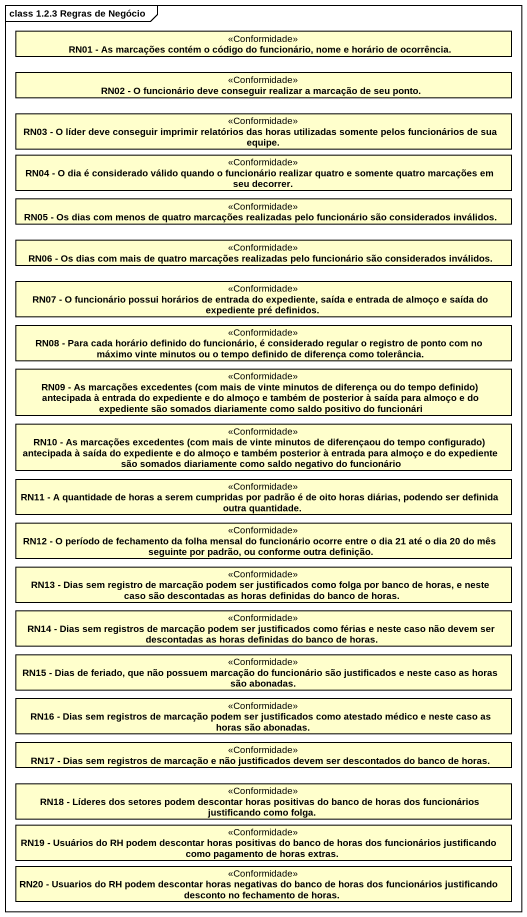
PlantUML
@startuml
mainframe class 1.2.3 Regras de Negócio
hide circle
hide empty members
class "RN01 - As marcações contém o código do funcionário, nome e horário de ocorrência." as RN01_As_marcações_contém_o <<Conformidade>>
class "RN02 - O funcionário deve conseguir realizar a marcação de seu ponto." as RN02_O_funcionário_deve <<Conformidade>>
class "RN03 - O líder deve conseguir imprimir relatórios das horas utilizadas somente pelos funcionários de sua equipe." as RN03_O_líder_deve_conseguir <<Conformidade>>
class "RN04 - O dia é considerado válido quando o funcionário realizar quatro e somente quatro marcações em seu decorrer." as RN04_O_dia_é_considerado <<Conformidade>>
class "RN05 - Os dias com menos de quatro marcações realizadas pelo funcionário são considerados inválidos." as RN05_Os_dias_com_menos_de <<Conformidade>>
class "RN06 - Os dias com mais de quatro marcações realizadas pelo funcionário são considerados inválidos." as RN06_Os_dias_com_mais_de <<Conformidade>>
class "RN07 - O funcionário possui horários de entrada do expediente, saída e entrada de almoço e saída do expediente pré definidos." as RN07_O_funcionário_possui <<Conformidade>>
class "RN08 - Para cada horário definido do funcionário, é considerado regular o registro de ponto com no máximo vinte minutos ou o tempo definido de diferença como tolerância." as RN08_Para_cada_horário <<Conformidade>>
class "RN09 - As marcações excedentes (com mais de vinte minutos de diferença ou do tempo definido) antecipada à entrada do expediente e do almoço e também de posterior à saída para almoço e do expediente são somados diariamente como saldo positivo do funcionári" as RN09_As_marcações <<Conformidade>>
class "RN10 - As marcações excedentes (com mais de vinte minutos de diferençaou do tempo configurado) antecipada à saída do expediente e do almoço e também posterior à entrada para almoço e do expediente são somados diariamente como saldo negativo do funcionário" as RN10_As_marcações <<Conformidade>>
class "RN11 - A quantidade de horas a serem cumpridas por padrão é de oito horas diárias, podendo ser definida outra quantidade." as RN11_A_quantidade_de_horas <<Conformidade>>
class "RN12 - O período de fechamento da folha mensal do funcionário ocorre entre o dia 21 até o dia 20 do mês seguinte por padrão, ou conforme outra definição." as RN12_O_período_de <<Conformidade>>
class "RN13 - Dias sem registro de marcação podem ser justificados como folga por banco de horas, e neste caso são descontadas as horas definidas do banco de horas." as RN13_Dias_sem_registro_de <<Conformidade>>
class "RN14 - Dias sem registros de marcação podem ser justificados como férias e neste caso não devem ser descontadas as horas definidas do banco de horas." as RN14_Dias_sem_registros_de <<Conformidade>>
class "RN15 - Dias de feriado, que não possuem marcação do funcionário são justificados e neste caso as horas são abonadas." as RN15_Dias_de_feriado_que <<Conformidade>>
class "RN16 - Dias sem registros de marcação podem ser justificados como atestado médico e neste caso as horas são abonadas." as RN16_Dias_sem_registros_de <<Conformidade>>
class "RN17 - Dias sem registros de marcação e não justificados devem ser descontados do banco de horas." as RN17_Dias_sem_registros_de <<Conformidade>>
class "RN18 - Líderes dos setores podem descontar horas positivas do banco de horas dos funcionários justificando como folga." as RN18_Líderes_dos_setores <<Conformidade>>
class "RN19 - Usuários do RH podem descontar horas positivas do banco de horas dos funcionários justificando como pagamento de horas extras." as RN19_Usuários_do_RH_podem <<Conformidade>>
class "RN20 - Usuarios do RH podem descontar horas negativas do banco de horas dos funcionários justificando desconto no fechamento de horas." as RN20_Usuarios_do_RH_podem <<Conformidade>>
@enduml
